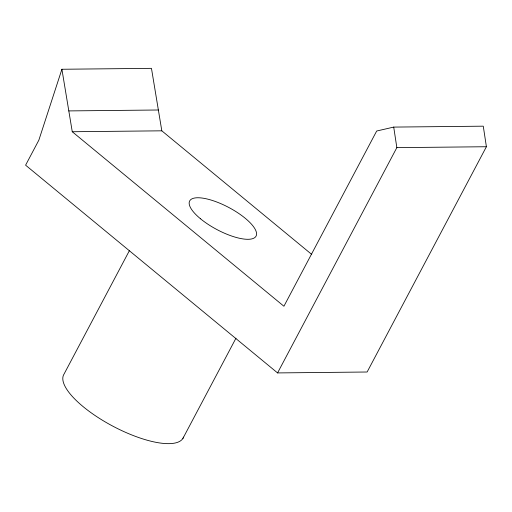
<?xml version="1.0" encoding="UTF-8"?>
<svg xmlns="http://www.w3.org/2000/svg" width="512" height="512" viewBox="0 0 512 512"><rect width="100%" height="100%" fill="white"/><g stroke="black" fill="none" stroke-linecap="round" stroke-linejoin="round"><path stroke-width="0.77" d="M61.907 69.261L38.854 140.147L25.6 165.178L277.568 372.922L367.123 372.006L486.4 146.733L483.27 126.176L393.715 127.091L376.685 131.021L283.917 306.24L72.262 131.738L61.907 69.261L151.462 68.346L161.818 130.822L311.763 254.451M129.459 250.534L64.045 374.08A67.603 22.566 27.9 0 0 113.19 426.349A67.603 22.566 27.9 0 0 183.565 437.126M182.899 438.438L235.974 338.189M277.568 372.922L396.845 147.642L393.715 127.091M68.813 110.912L158.368 109.997M72.262 131.738L161.818 130.822M396.845 147.642L486.4 146.733M200.48 218.758A37.555 12.538 27.9 0 0 255.885 236.41A37.555 12.538 27.9 0 0 212.243 200.422A37.555 12.538 27.9 0 0 200.48 218.758"/></g></svg>
